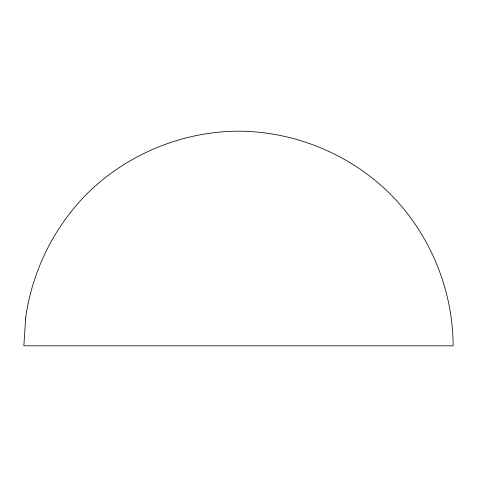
<?xml version="1.0" encoding="UTF-8"?>
<svg xmlns="http://www.w3.org/2000/svg" width="477" height="477" viewBox="0 0 477 477"><rect width="100%" height="100%" fill="white"/><g stroke="black" fill="none" stroke-linecap="round" stroke-linejoin="round"><path stroke-width="0.72" d="M25.686 317.807L23.85 345.825L453.15 345.825C452.941 289.491 429.968 234.028 390.281 194.044C350.297 154.357 294.834 131.384 238.5 131.175C182.166 131.384 126.703 154.357 86.719 194.044C53.764 227.446 32.12 271.33 25.686 317.807"/></g></svg>
